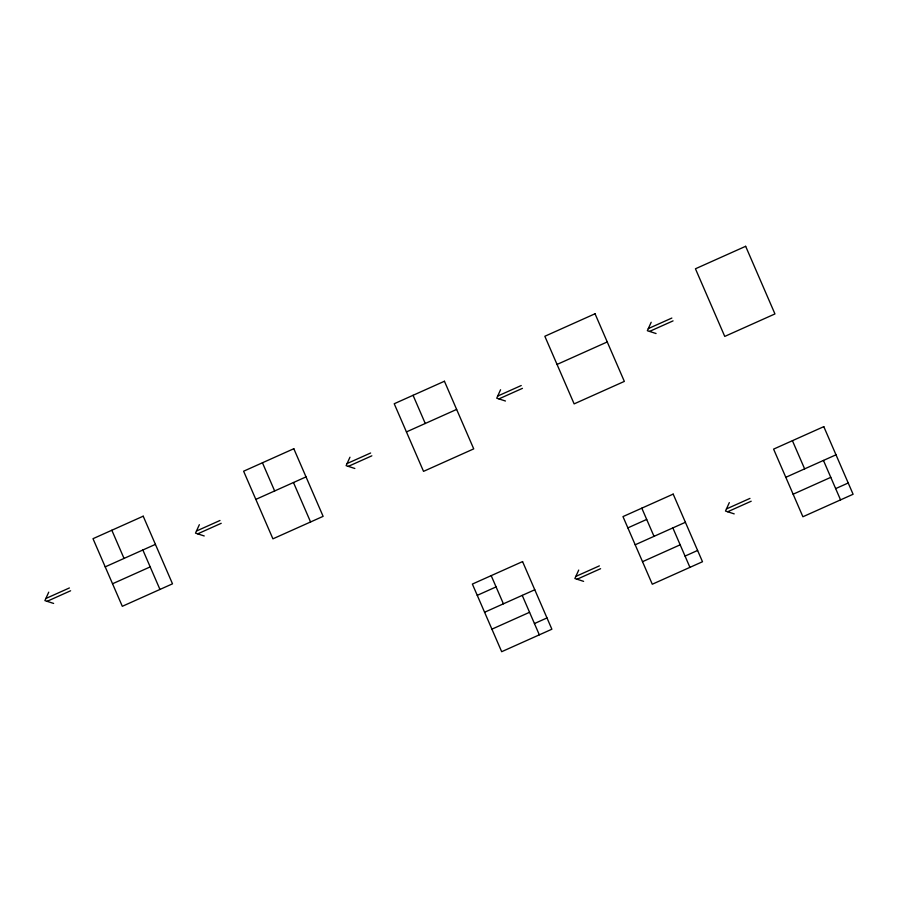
<?xml version="1.0" encoding="UTF-8"?>
<svg xmlns="http://www.w3.org/2000/svg" width="898" height="898" viewBox="0 0 898 898"><rect width="100%" height="100%" fill="white"/><g stroke="black" fill="none" stroke-linecap="round" stroke-linejoin="round"><path stroke-width="1.35" d="M48.739 592.164L44.9 600.616L53.622 603.434M199.345 524.69L195.506 533.143L204.228 535.96M349.962 457.217L346.123 465.669L354.845 468.487M500.568 389.743L496.729 398.196L505.451 401.013M651.185 322.27L647.346 330.711L656.068 333.54M578.716 570.084L574.877 578.525L583.599 581.354M729.322 502.611L725.494 511.052L734.205 513.88M105.212 566.863L155.421 544.368M255.829 499.389L306.027 476.894M406.435 431.916L456.644 409.421M557.052 364.442L607.25 341.947M45.854 598.506L69.393 587.954M196.471 531.021L219.999 520.481M347.077 463.548L370.616 453.007M497.694 396.074L521.222 385.534M648.3 328.601L671.839 318.06M47.078 601.323L70.616 590.772M197.695 533.85L221.222 523.298M348.301 466.365L371.839 455.825M498.918 398.892L522.445 388.351M649.523 331.418L673.062 320.878M112.542 583.767L150.191 566.896M477.253 595.352L496.078 586.91M627.87 527.878L646.695 519.437M484.583 612.256L534.781 589.761M635.189 544.783L685.399 522.288M785.806 477.309L836.004 454.815M575.831 576.415L599.37 565.875M726.448 508.942L749.976 498.401M577.055 579.232L600.594 568.692M727.672 511.759L751.199 501.219M491.902 629.161L529.562 612.29M642.519 561.688L680.168 544.817M793.125 494.214L830.785 477.343M534.445 623.56L546.994 617.936M685.051 556.087L697.6 550.463M835.668 488.613L848.217 482.989M823.455 460.438L840.55 499.883M792.418 440.694L804.63 468.868M672.849 527.912L689.933 567.356M641.812 508.167L654.013 536.342M522.232 595.385L539.328 634.83M413.058 395.3L425.259 423.486M491.195 575.64L503.408 603.815M293.478 482.518L310.573 521.974M262.441 462.773L274.653 490.959M142.861 549.991L159.956 589.447M111.835 530.247L124.036 558.433M143.209 516.193L92.999 538.688L122.308 606.307L172.506 583.823L143.209 516.193M293.814 448.719L243.616 471.214L272.913 538.834L323.123 516.35L293.814 448.719M444.431 381.246L394.222 403.741L423.53 471.36L473.729 448.877L444.431 381.246M595.037 313.772L544.839 336.267L574.136 403.887L624.346 381.403L595.037 313.772M745.654 246.299L695.445 268.783L724.753 336.413L774.952 313.93L745.654 246.299M522.569 561.587L472.37 584.07L501.679 651.701L551.877 629.217L522.569 561.587M673.186 494.113L622.976 516.597L652.285 584.228L702.494 561.733L673.186 494.113M823.792 426.64L773.593 449.123L802.902 516.754L853.1 494.259L823.792 426.64"/></g></svg>
